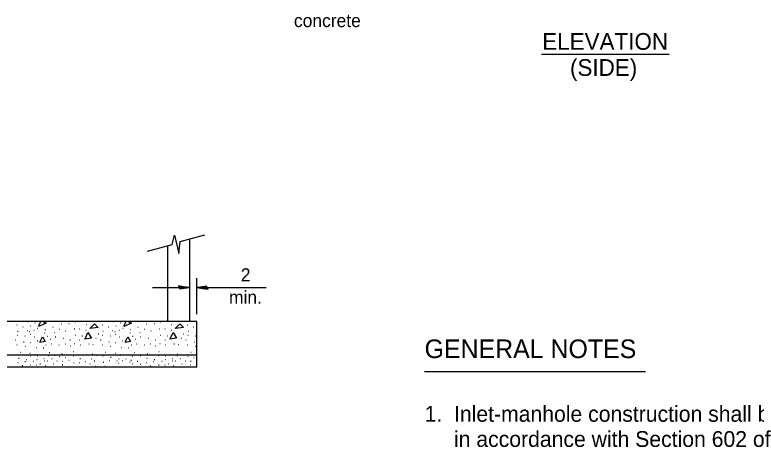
# Model space of a CAD drawing. Extents: x 0 to 2.83, y -0.12 to 1.83.
# Drawn here: x 1.707 to 2.37, y 0.488 to 0.875 of the extents above; entities that cross this region are included whole.
import ezdxf

# ---------------------------------------------------------------- set-up
doc = ezdxf.new("R2010")
doc.units = 0
for name, color, linetype in [('RD_Pr_Roadway_Dimensions', 7, 'Continuous'), ('RD_Pr_Roadway_Notes', 7, 'Continuous'), ('SH_General_Details', 7, 'Continuous')]:
    doc.layers.add(name, color=color, linetype=linetype)

msp = doc.modelspace()

# ---------------------------------------------------------------- linework, layer by layer
at = {"layer": 'RD_Pr_Roadway_Dimensions'}
for p, q in [((1.86979, 0.60695), (1.86979, 0.63905)), ((1.8301, 0.63064), (1.86329, 0.63064)), ((1.86979, 0.63064), (1.93167, 0.63064))]:
    msp.add_line(p, q, dxfattribs=at)
for points in [[(1.85411, 0.63077), (1.85442, 0.6294), (1.8583, 0.62999), (1.86329, 0.63064), (1.85796, 0.63137), (1.85329, 0.63219), (1.85411, 0.63077), (1.85452, 0.62987), (1.85994, 0.63065), (1.85401, 0.63169), (1.85489, 0.63052), (1.85738, 0.63068), (1.85498, 0.63104)], [(1.87897, 0.63051), (1.87866, 0.63188), (1.87478, 0.63129), (1.86979, 0.63064), (1.87512, 0.62991), (1.87979, 0.62909), (1.87897, 0.63051), (1.87856, 0.63141), (1.87314, 0.63063), (1.87907, 0.62959), (1.87819, 0.63076), (1.8757, 0.6306), (1.8781, 0.63024)]]:
    msp.add_lwpolyline(points, dxfattribs=at)
at = {"layer": 'RD_Pr_Roadway_Notes'}
for p, q in [((2.17826, 0.83945), (2.29243, 0.83945)), ((2.07354, 0.5556), (2.27125, 0.5556))]:
    msp.add_line(p, q, dxfattribs=at)
at = {"layer": 'SH_General_Details'}
for p, q in [((1.8478, 0.66923), (1.84981, 0.67747)), ((1.84981, 0.67747), (1.8536, 0.66099)), ((1.85494, 0.67175), (1.87702, 0.67769)), ((1.8536, 0.66099), (1.85494, 0.67175)), ((1.86329, 0.67399), (1.86329, 0.60028)), ((1.82572, 0.66328), (1.8478, 0.66923)), ((1.84379, 0.60028), (1.84379, 0.66815)), ((1.86979, 0.60028), (1.53685, 0.60028)), ((1.70879, 0.59733), (1.70912, 0.59733)), ((1.71825, 0.60019), (1.71858, 0.60019)), ((1.72489, 0.59905), (1.72522, 0.59905)), ((1.74846, 0.59833), (1.74879, 0.59833)), ((1.75527, 0.59862), (1.7556, 0.59862)), ((1.76079, 0.60005), (1.76112, 0.60005)), ((1.77082, 0.59776), (1.77115, 0.59776)), ((1.78508, 0.59733), (1.78541, 0.59733)), ((1.79454, 0.60019), (1.79487, 0.60019)), ((1.80118, 0.59905), (1.80151, 0.59905)), ((1.82475, 0.59833), (1.82508, 0.59833)), ((1.83156, 0.59862), (1.83189, 0.59862)), ((1.83708, 0.60005), (1.83741, 0.60005)), ((1.84711, 0.59776), (1.84744, 0.59776)), ((1.86137, 0.59733), (1.8617, 0.59733)), ((1.86979, 0.55951), (1.86979, 0.60028)), ((1.70943, 0.59174), (1.70977, 0.59174)), ((1.71416, 0.59546), (1.71449, 0.59546)), ((1.71803, 0.59231), (1.71836, 0.59231)), ((1.72008, 0.59145), (1.72042, 0.59145)), ((1.72087, 0.59654), (1.72121, 0.59654)), ((1.72403, 0.59246), (1.72436, 0.59246)), ((1.72725, 0.59432), (1.72758, 0.59432)), ((1.73391, 0.5931), (1.73425, 0.5931)), ((1.74079, 0.59518), (1.74113, 0.59518)), ((1.74237, 0.59045), (1.7427, 0.59045)), ((1.74667, 0.59332), (1.747, 0.59332)), ((1.75219, 0.59195), (1.75252, 0.59195)), ((1.76014, 0.59389), (1.76047, 0.59389)), ((1.76487, 0.59389), (1.7652, 0.59389)), ((1.77046, 0.59246), (1.77079, 0.59246)), ((1.78572, 0.59174), (1.78606, 0.59174)), ((1.79045, 0.59546), (1.79078, 0.59546)), ((1.79432, 0.59231), (1.79465, 0.59231)), ((1.79637, 0.59145), (1.79671, 0.59145)), ((1.79716, 0.59654), (1.7975, 0.59654)), ((1.80032, 0.59246), (1.80065, 0.59246)), ((1.80354, 0.59432), (1.80387, 0.59432)), ((1.8102, 0.5931), (1.81054, 0.5931)), ((1.81708, 0.59518), (1.81742, 0.59518)), ((1.81866, 0.59045), (1.81899, 0.59045)), ((1.82296, 0.59332), (1.82329, 0.59332)), ((1.82848, 0.59195), (1.82881, 0.59195)), ((1.83643, 0.59389), (1.83676, 0.59389)), ((1.84116, 0.59389), (1.84149, 0.59389)), ((1.84675, 0.59246), (1.84708, 0.59246)), ((1.86201, 0.59174), (1.86235, 0.59174)), ((1.86674, 0.59546), (1.86707, 0.59546)), ((1.70743, 0.58381), (1.70776, 0.58381)), ((1.70907, 0.58797), (1.70941, 0.58797)), ((1.71588, 0.58761), (1.71621, 0.58761)), ((1.72066, 0.58904), (1.72099, 0.58904)), ((1.72431, 0.58653), (1.72465, 0.58653)), ((1.73356, 0.59033), (1.73389, 0.59033)), ((1.73606, 0.58711), (1.7364, 0.58711)), ((1.73864, 0.58453), (1.73898, 0.58453)), ((1.74316, 0.58675), (1.74349, 0.58675)), ((1.75018, 0.58553), (1.75051, 0.58553)), ((1.75627, 0.58395), (1.7566, 0.58395)), ((1.76078, 0.58797), (1.76112, 0.58797)), ((1.76473, 0.58395), (1.76506, 0.58395)), ((1.76702, 0.58739), (1.76735, 0.58739)), ((1.77934, 0.58539), (1.77968, 0.58539)), ((1.78164, 0.58933), (1.78197, 0.58933)), ((1.78372, 0.58381), (1.78405, 0.58381)), ((1.78536, 0.58797), (1.7857, 0.58797)), ((1.79217, 0.58761), (1.7925, 0.58761)), ((1.79695, 0.58904), (1.79728, 0.58904)), ((1.8006, 0.58653), (1.80094, 0.58653)), ((1.80985, 0.59033), (1.81018, 0.59033)), ((1.81235, 0.58711), (1.81269, 0.58711)), ((1.81493, 0.58453), (1.81527, 0.58453)), ((1.81945, 0.58675), (1.81978, 0.58675)), ((1.82647, 0.58553), (1.8268, 0.58553)), ((1.83256, 0.58395), (1.83289, 0.58395)), ((1.83707, 0.58797), (1.83741, 0.58797)), ((1.84102, 0.58395), (1.84135, 0.58395)), ((1.84331, 0.58739), (1.84364, 0.58739)), ((1.85563, 0.58539), (1.85597, 0.58539)), ((1.85793, 0.58933), (1.85826, 0.58933)), ((1.86001, 0.58381), (1.86034, 0.58381)), ((1.86165, 0.58797), (1.86199, 0.58797)), ((1.86846, 0.58761), (1.86879, 0.58761)), ((1.70879, 0.57937), (1.70912, 0.57937)), ((1.71481, 0.58223), (1.71514, 0.58223)), ((1.7161, 0.57815), (1.71643, 0.57815)), ((1.72059, 0.58159), (1.72092, 0.58159)), ((1.72703, 0.58302), (1.72737, 0.58302)), ((1.73463, 0.57937), (1.73496, 0.57937)), ((1.73929, 0.58037), (1.73962, 0.58037)), ((1.74638, 0.57937), (1.74672, 0.57937)), ((1.75183, 0.58023), (1.75216, 0.58023)), ((1.75649, 0.57865), (1.75682, 0.57865)), ((1.76043, 0.58051), (1.76076, 0.58051)), ((1.76537, 0.57958), (1.7657, 0.57958)), ((1.77304, 0.58023), (1.77337, 0.58023)), ((1.77669, 0.57965), (1.77703, 0.57965)), ((1.78508, 0.57937), (1.78541, 0.57937)), ((1.7911, 0.58223), (1.79143, 0.58223)), ((1.79239, 0.57815), (1.79272, 0.57815)), ((1.79688, 0.58159), (1.79721, 0.58159)), ((1.80332, 0.58302), (1.80366, 0.58302)), ((1.81092, 0.57937), (1.81125, 0.57937)), ((1.81558, 0.58037), (1.81591, 0.58037)), ((1.82267, 0.57937), (1.82301, 0.57937)), ((1.82812, 0.58023), (1.82845, 0.58023)), ((1.83278, 0.57865), (1.83311, 0.57865)), ((1.83672, 0.58051), (1.83705, 0.58051)), ((1.84166, 0.57958), (1.84199, 0.57958)), ((1.84933, 0.58023), (1.84966, 0.58023)), ((1.85298, 0.57965), (1.85332, 0.57965)), ((1.86137, 0.57937), (1.8617, 0.57937)), ((1.86739, 0.58223), (1.86772, 0.58223)), ((1.86868, 0.57815), (1.86901, 0.57815)), ((1.7118, 0.57278), (1.71213, 0.57278)), ((1.72037, 0.57192), (1.7207, 0.57192)), ((1.72517, 0.57077), (1.72551, 0.57077)), ((1.72603, 0.57707), (1.72637, 0.57707)), ((1.73241, 0.57664), (1.73274, 0.57664)), ((1.73778, 0.57249), (1.73812, 0.57249)), ((1.74896, 0.57163), (1.7493, 0.57163)), ((1.75935, 0.57342), (1.75969, 0.57342)), ((1.77612, 0.57141), (1.77645, 0.57141)), ((1.78809, 0.57278), (1.78842, 0.57278)), ((1.79666, 0.57192), (1.79699, 0.57192)), ((1.80146, 0.57077), (1.8018, 0.57077)), ((1.80232, 0.57707), (1.80266, 0.57707)), ((1.8087, 0.57664), (1.80903, 0.57664)), ((1.81407, 0.57249), (1.81441, 0.57249)), ((1.82525, 0.57163), (1.82559, 0.57163)), ((1.83564, 0.57342), (1.83598, 0.57342)), ((1.85241, 0.57141), (1.85274, 0.57141)), ((1.86438, 0.57278), (1.86471, 0.57278)), ((1.86979, 0.57018), (1.53685, 0.57018)), ((1.71032, 0.56754), (1.71068, 0.56754)), ((1.71599, 0.56463), (1.71635, 0.56463)), ((1.71692, 0.56625), (1.71728, 0.56625)), ((1.72076, 0.56985), (1.72112, 0.56985)), ((1.72361, 0.56499), (1.72397, 0.56499)), ((1.72652, 0.56625), (1.72688, 0.56625)), ((1.72688, 0.5697), (1.72724, 0.5697)), ((1.73282, 0.56736), (1.73318, 0.56736)), ((1.73315, 0.56511), (1.73351, 0.56511)), ((1.73594, 0.56529), (1.7363, 0.56529)), ((1.73699, 0.56985), (1.73735, 0.56985)), ((1.74008, 0.56715), (1.74044, 0.56715)), ((1.74273, 0.57034), (1.74306, 0.57034)), ((1.74452, 0.56511), (1.74488, 0.56511)), ((1.74689, 0.56901), (1.74725, 0.56901)), ((1.74947, 0.56493), (1.74983, 0.56493)), ((1.75226, 0.56802), (1.75262, 0.56802)), ((1.75523, 0.56568), (1.75559, 0.56568)), ((1.75928, 0.5697), (1.75964, 0.5697)), ((1.76522, 0.56736), (1.76558, 0.56736)), ((1.76987, 0.56454), (1.77023, 0.56454)), ((1.77545, 0.56691), (1.77581, 0.56691)), ((1.778, 0.56529), (1.77836, 0.56529)), ((1.78007, 0.57015), (1.78043, 0.57015)), ((1.78565, 0.56961), (1.78601, 0.56961)), ((1.7861, 0.56409), (1.78646, 0.56409)), ((1.79123, 0.56556), (1.79159, 0.56556)), ((1.79264, 0.56847), (1.793, 0.56847)), ((1.79822, 0.56511), (1.79858, 0.56511)), ((1.7999, 0.56679), (1.80026, 0.56679)), ((1.8029, 0.56547), (1.80326, 0.56547)), ((1.80632, 0.56679), (1.80668, 0.56679)), ((1.80986, 0.56424), (1.81022, 0.56424)), ((1.81082, 0.56568), (1.81118, 0.56568)), ((1.81184, 0.5694), (1.8122, 0.5694)), ((1.81652, 0.56484), (1.81688, 0.56484)), ((1.81902, 0.57034), (1.81935, 0.57034)), ((1.8194, 0.56985), (1.81976, 0.56985)), ((1.8251, 0.56754), (1.82546, 0.56754)), ((1.83077, 0.56463), (1.83113, 0.56463)), ((1.8317, 0.56625), (1.83206, 0.56625)), ((1.83554, 0.56985), (1.8359, 0.56985)), ((1.83839, 0.56499), (1.83875, 0.56499)), ((1.8413, 0.56625), (1.84166, 0.56625)), ((1.84166, 0.5697), (1.84202, 0.5697)), ((1.8476, 0.56736), (1.84796, 0.56736)), ((1.84793, 0.56511), (1.84829, 0.56511)), ((1.85072, 0.56529), (1.85108, 0.56529)), ((1.85177, 0.56985), (1.85213, 0.56985)), ((1.85486, 0.56715), (1.85522, 0.56715)), ((1.8593, 0.56511), (1.85966, 0.56511)), ((1.86167, 0.56901), (1.86203, 0.56901)), ((1.86425, 0.56493), (1.86461, 0.56493)), ((1.86704, 0.56802), (1.8674, 0.56802)), ((1.86979, 0.55951), (1.53685, 0.55951)), ((1.70969, 0.56361), (1.71005, 0.56361)), ((1.71362, 0.56088), (1.71398, 0.56088)), ((1.72082, 0.56166), (1.72118, 0.56166)), ((1.72634, 0.56151), (1.7267, 0.56151)), ((1.7294, 0.56247), (1.72976, 0.56247)), ((1.73399, 0.56112), (1.73435, 0.56112)), ((1.74143, 0.5625), (1.74179, 0.5625)), ((1.74938, 0.56148), (1.74974, 0.56148)), ((1.75964, 0.56343), (1.76, 0.56343)), ((1.76486, 0.56376), (1.76522, 0.56376)), ((1.77389, 0.56232), (1.77425, 0.56232)), ((1.77884, 0.56052), (1.7792, 0.56052)), ((1.78733, 0.56034), (1.78769, 0.56034)), ((1.79954, 0.56304), (1.7999, 0.56304)), ((1.80548, 0.55965), (1.80584, 0.55965)), ((1.81196, 0.56244), (1.81232, 0.56244)), ((1.81931, 0.56205), (1.81967, 0.56205)), ((1.82447, 0.56361), (1.82483, 0.56361)), ((1.8284, 0.56088), (1.82876, 0.56088)), ((1.8356, 0.56166), (1.83596, 0.56166)), ((1.84112, 0.56151), (1.84148, 0.56151)), ((1.84418, 0.56247), (1.84454, 0.56247)), ((1.84877, 0.56112), (1.84913, 0.56112)), ((1.85621, 0.5625), (1.85657, 0.5625)), ((1.86416, 0.56148), (1.86452, 0.56148))]:
    msp.add_line(p, q, dxfattribs=at)
for points in [[(1.73211, 0.60028), (1.73508, 0.59888), (1.72818, 0.59594)], [(1.72824, 0.59604), (1.73032, 0.60028)], [(1.77413, 0.59412), (1.77814, 0.59813), (1.78148, 0.59504), (1.77406, 0.59395)], [(1.8084, 0.60028), (1.81137, 0.59888), (1.80447, 0.59594)], [(1.80453, 0.59604), (1.80661, 0.60028)], [(1.85042, 0.59412), (1.85443, 0.59813), (1.85777, 0.59504), (1.85035, 0.59395)], [(1.76971, 0.58469), (1.77238, 0.59045), (1.77539, 0.58544), (1.76938, 0.58444)], [(1.846, 0.58469), (1.84867, 0.59045), (1.85168, 0.58544), (1.84567, 0.58444)], [(1.72932, 0.58177), (1.73166, 0.58661), (1.73416, 0.58252), (1.72928, 0.5816)], [(1.80561, 0.58177), (1.80795, 0.58661), (1.81045, 0.58252), (1.80557, 0.5816)]]:
    msp.add_lwpolyline(points, dxfattribs=at)

# ---------------------------------------------------------------- texts
at = {"layer": 'RD_Pr_Roadway_Dimensions'}
for s, height, p in [('2', 0.01167, (1.90912, 0.63621)), ('min.', 0.011667, (1.89854, 0.61621))]:
    msp.add_text(s, height=height, dxfattribs=at).set_placement(p)
at = {"layer": 'RD_Pr_Roadway_Notes'}
for s, height, p in [('concrete', 0.011667, (1.95668, 0.86359)), ('ELEVATION', 0.015, (2.17885, 0.84328)), ('(SIDE)', 0.015, (2.20367, 0.81995)), ('GENERAL NOTES', 0.0166667, (2.07355, 0.56759)), ('1.  Inlet-manhole construction shall be', 0.0141667, (2.07355, 0.51065)), ('     in accordance with Section 602 of', 0.0141667, (2.07355, 0.48815))]:
    msp.add_text(s, height=height, dxfattribs=at).set_placement(p)

doc.saveas('drawing.dxf')
